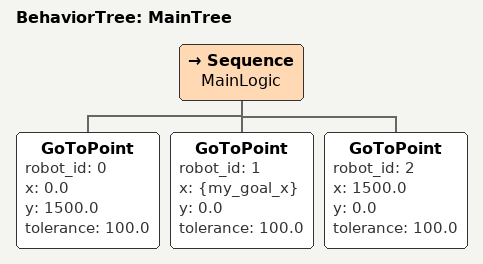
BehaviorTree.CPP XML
<root main_tree_to_execute="MainTree" BTCPP_format="4">
  <BehaviorTree ID="MainTree">
    <Sequence name="MainLogic">

      <!-- Robô 0: Chega a 100mm do alvo antes de liberar o 1 -->
      <GoToPoint robot_id="0" x="0.0" y="1500.0" tolerance="100.0" />

      <!-- Robô 1: Chega a 100mm do alvo antes de liberar o 2 -->
      <GoToPoint robot_id="1" x="{my_goal_x}" y="0.0" tolerance="100.0" />

      <!-- Robô 2: Chega ao alvo final -->
      <GoToPoint robot_id="2" x="1500.0" y="0.0" tolerance="100.0" />

    </Sequence>
  </BehaviorTree>
</root>
